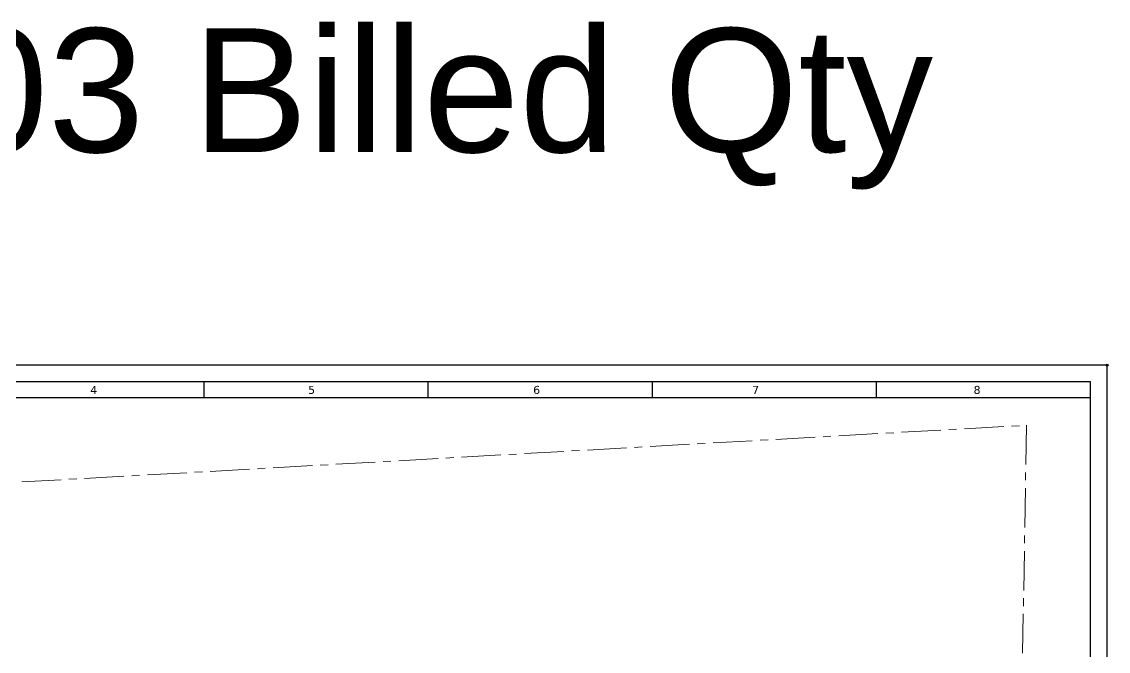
# Model space of a CAD drawing. Extents: x 1878645 to 3043969, y -1160829 to -603973.
# Drawn here: x 2800515 to 2853131, y -642194 to -611694 of the extents above; entities that cross this region are included whole.
import ezdxf

# ---------------------------------------------------------------- set-up
doc = ezdxf.new("R2010")
doc.units = 0
doc.header["$LTSCALE"] = 100
doc.linetypes.add('Center', pattern=[50.8, 31.75, -6.35, 6.35, -6.35])
doc.layers.add('A-SITE-BDRY', color=6, linetype='Center', lineweight=70)
doc.styles.add('ARIAL', font='arial.ttf')
doc.styles.get("Standard").update_dxf_attribs({"font": 'verdana.ttf'})

msp = doc.modelspace()

# ---------------------------------------------------------------- linework, layer by layer
at = {"color": 35}
for p, q in [((2853083.99811, -628329.71277), (2765149.69804, -628329.71277)), ((2853083.99811, -692234.01194), (2853083.99811, -628329.71277))]:
    msp.add_line(p, q, dxfattribs=at)
for p, q in [((2852277.83034, -629135.88054), (2765924.85936, -629135.88054)), ((2809333.89324, -629135.88054), (2809333.89324, -629911.04186)), ((2820186.15172, -629135.88054), (2820186.15172, -629911.04186)), ((2831038.41019, -629135.88054), (2831038.41019, -629911.04186)), ((2841890.66866, -629135.88054), (2841890.66866, -629911.04186)), ((2852277.83034, -691458.85062), (2852277.83034, -629135.88054)), ((2852277.83034, -629911.04186), (2766700.02068, -629911.04186))]:
    msp.add_line(p, q)
msp.add_circle((2853083.99811, -628329.71277), 46.50968)
at = {"layer": 'A-SITE-BDRY', "lineweight": 5, "ltscale": 0.6}
msp.add_lwpolyline([(2780498.36125, -647141.26901), (2785300.61314, -634850.98458), (2849167.86211, -631244.59534), (2848967.02895, -643275.05165)], dxfattribs=at)

# ---------------------------------------------------------------- texts
at = {"color": 2, "style": 'ARIAL'}
msp.add_text('RA-03 Billed Qty', height=6000, dxfattribs=at).set_placement((2782695.1318, -618013.09261))
for s, p in [('4', (2803833.80391, -629725.59633)), ('5', (2814380.10107, -629725.59633)), ('6', (2825279.90587, -629725.59633)), ('7', (2835885.12124, -629725.59633)), ('8', (2846608.17238, -629725.59633))]:
    msp.add_text(s, height=387.58066).set_placement(p)

doc.saveas('drawing.dxf')
